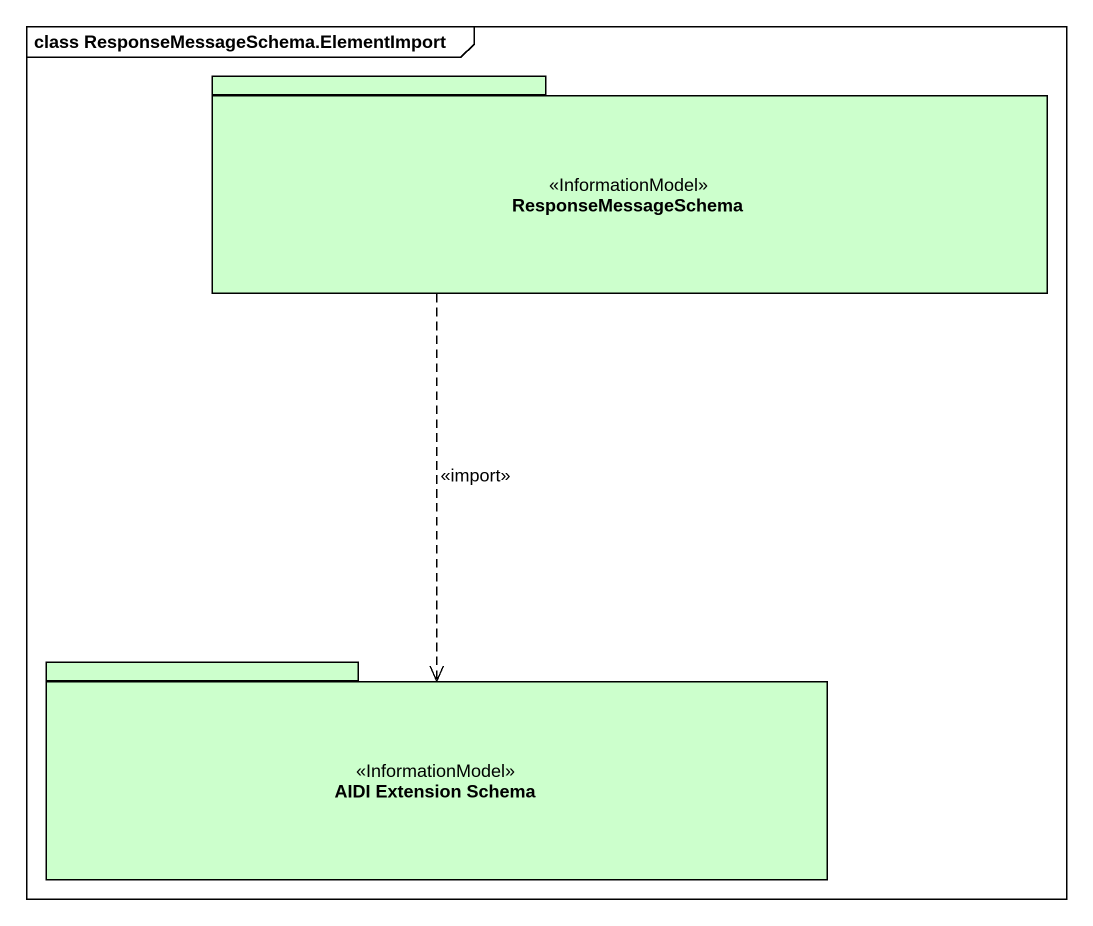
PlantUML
@startuml
mainframe class ResponseMessageSchema.ElementImport
package ResponseMessageSchema <<InformationModel>> #CCFFCC {
}
package "AIDI Extension Schema" as AIDI_Extension_Schema <<InformationModel>> #CCFFCC {
}
ResponseMessageSchema ..> AIDI_Extension_Schema : <<import>>
@enduml
